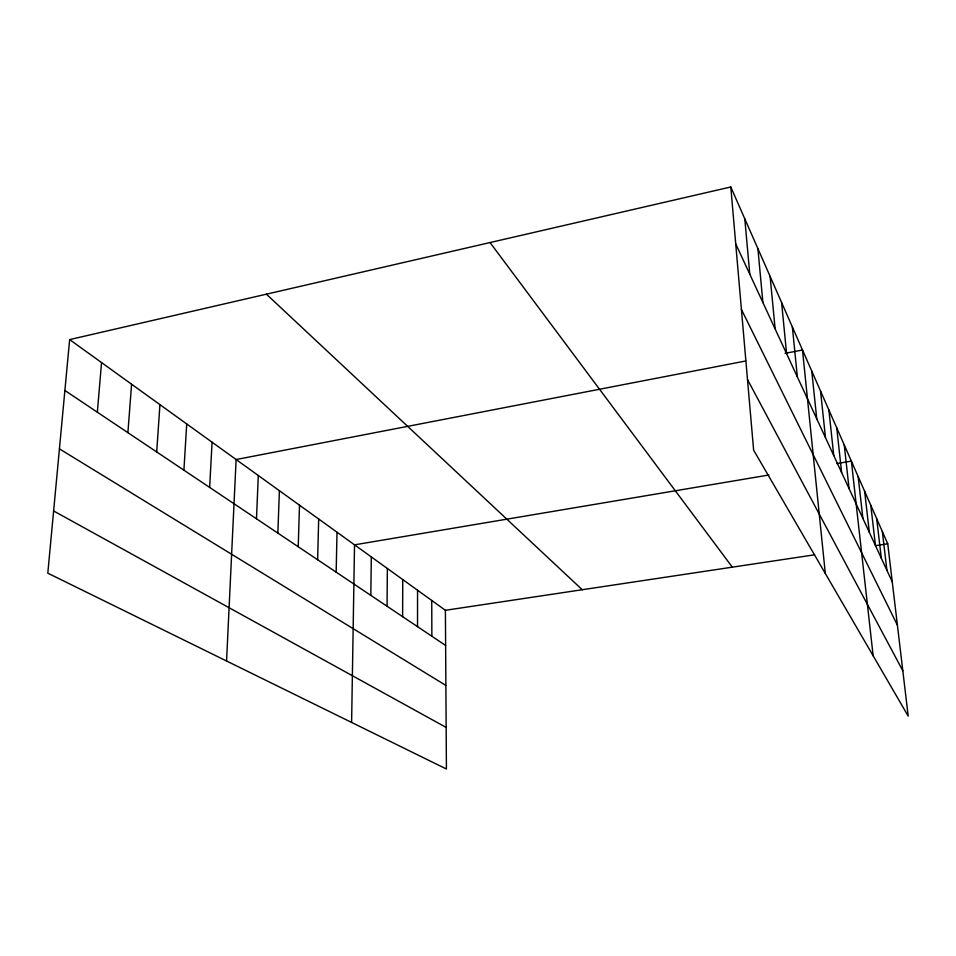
<?xml version="1.0" encoding="UTF-8"?>
<svg xmlns="http://www.w3.org/2000/svg" width="956" height="956" viewBox="0 0 956 956"><rect width="100%" height="100%" fill="white"/><g stroke="black" fill="none" stroke-linecap="round" stroke-linejoin="round"><path stroke-width="1.43" d="M417.533 626.646L417.545 590.246M402.607 616.656L402.763 579.587M387.06 606.235L387.359 568.497M370.832 595.373L371.298 556.918M351.605 722.437L354.533 544.836L768.875 475.013M336.165 572.154L337.014 532.217M317.631 559.75L318.683 519.012M298.224 546.736L299.503 505.186M277.861 533.101L279.391 490.703M256.495 518.785L258.287 475.502M226.56 660.99L236.12 459.537L745.704 360.986M209.639 487.417L212.089 442.21M183.911 470.185L186.719 423.938M156.7 451.961L159.939 404.639M127.901 432.662L131.581 384.216M97.345 412.203L101.539 362.575M69.645 339.595L47.8 573.17L446.416 769.018L445.4 610.298L69.645 339.595L730.79 186.982L887.742 543.809L908.2 716.104L753.627 450.145L730.79 186.982M785.031 353.373L802.49 350.004L825.315 573.504M836.775 463.576L851.366 461.115L873.139 655.792M445.4 610.298L814.584 554.803M875.947 545.577L887.742 543.809M53.62 510.958L446.153 727.42M59.427 448.866L445.878 685.416M64.888 390.466L445.627 645.467M266.389 294.173L582.24 589.733M490.046 242.549L732.332 567.171M747.496 379.532L902.822 670.813M741.414 309.433L897.409 625.188M735.726 243.852L892.259 581.857M882.34 531.524L886.905 570.29M876.7 518.69L881.312 558.208M870.797 505.282L875.457 545.565M864.63 491.241L869.327 532.325M858.153 476.542L862.898 518.451M844.244 444.91L849.071 488.588M836.751 427.882L841.615 472.503M828.864 409.945L833.763 455.546M820.547 391.052L825.482 437.657M811.775 371.095L816.735 418.764M792.357 326.964L797.364 376.939M781.59 302.478L786.597 353.708M770.118 276.404L775.137 328.948M757.893 248.596L762.888 302.502M744.808 218.852L749.779 274.205M431.742 600.476L431.861 636.242"/></g></svg>
